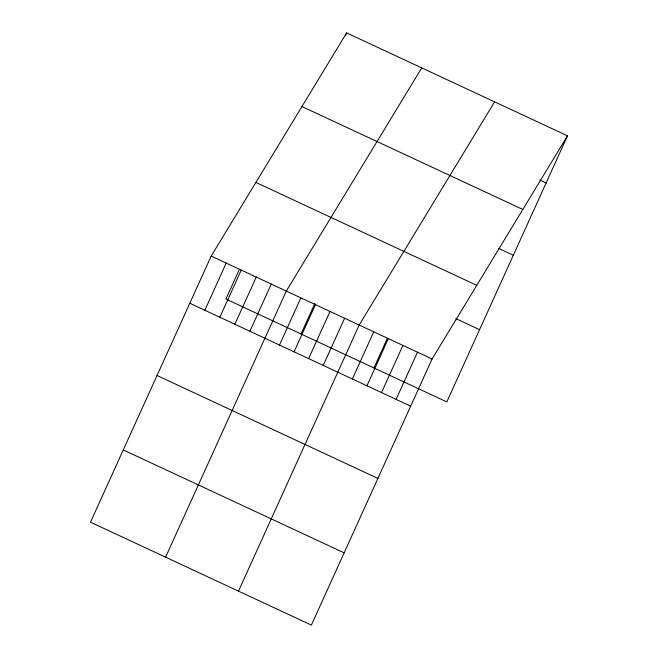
<?xml version="1.0" encoding="UTF-8"?>
<svg xmlns="http://www.w3.org/2000/svg" width="658" height="658" viewBox="0 0 658 658"><rect width="100%" height="100%" fill="white"/><g stroke="black" fill="none" stroke-linecap="round" stroke-linejoin="round"><path stroke-width="0.99" d="M211.202 256.085L90.491 522.189L311.366 625.1L432.076 358.988L567.509 135.811L346.634 32.9L211.202 256.085L432.076 358.988M204.827 310.247L226.22 263.077M239.035 270.109L225.924 299.012L446.798 401.915L567.509 135.811M345.376 35.672L346.634 32.9M219.846 317.246L241.247 270.076M234.865 324.246L256.266 277.076M249.884 331.245L271.285 284.075M165.586 557.178L286.304 291.075L421.729 67.889M279.486 345.031L300.879 297.86M301.019 334.001L314.952 303.289M294.06 351.824L315.453 304.654M308.635 358.618L330.036 311.448M323.218 365.404L344.611 318.242M238.476 591.139L359.194 325.027L494.619 101.85M352.367 378.992L373.769 331.821M373.909 367.962L387.019 339.059M366.95 385.785L388.343 338.615M381.525 392.579L402.926 345.409M396.108 399.365L417.501 352.203M539.733 180.004L546.115 182.973M301.94 106.547L522.814 209.458M498.756 248.436L513.339 255.23M255.896 182.431L476.77 285.342M455.879 318.628L479.567 329.666M189.808 303.248L410.682 406.159M157.032 375.504L377.906 478.407M123.268 449.94L344.142 552.852"/></g></svg>
